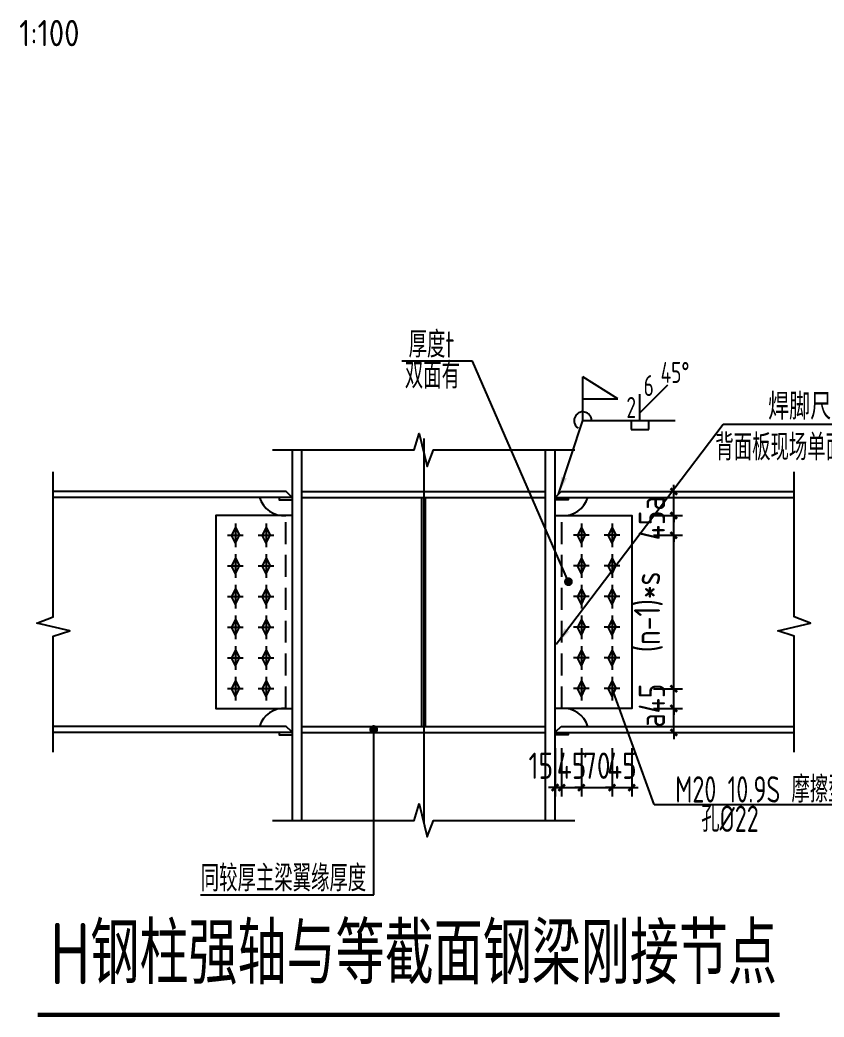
# Model space of a CAD drawing. Extents: x -89996 to 1006241, y -2176 to 440573.
# Drawn here: x 933040 to 942221, y 49230 to 60607 of the extents above; entities that cross this region are included whole.
import ezdxf
from ezdxf.enums import TextEntityAlignment as Align

# ---------------------------------------------------------------- set-up
doc = ezdxf.new("R2010")
doc.units = 0
doc.header["$LTSCALE"] = 1000
doc.header["$MEASUREMENT"] = 0
doc.linetypes.add('DASHED', pattern=[0.75, 0.5, -0.25])
for name, color, linetype in [('AXIS', 3, 'Continuous'), ('BOLT', 251, 'Continuous'), ('DIM', 146, 'Continuous'), ('GL', 150, 'Continuous'), ('NUM', 7, 'Continuous'), ('PUB_DIM', 3, 'Continuous'), ('PUB_TEXT', 7, 'Continuous'), ('PZ', 202, 'Continuous'), ('TEXT', 7, 'Continuous'), ('WELD', 7, 'Continuous'), ('引出线', 3, 'Continuous'), ('板件', 11, 'Continuous'), ('柱构件', 4, 'Continuous')]:
    doc.layers.add(name, color=color, linetype=linetype)
doc.styles.get("Standard").update_dxf_attribs({"font": 'gbenor.shx', "bigfont": 'gbcbig.shx'})
doc.styles.add('TSSD_Dimension', font='Tssdeng.shx', dxfattribs={"width": 0.8, "bigfont": 'hztxt.shx'})
doc.styles.add('TSSD_Label', font='tssdeng.shx', dxfattribs={"width": 0.7, "bigfont": 'hztxt.shx'})
doc.styles.add('TSSD_Norm', font='tssdeng.shx', dxfattribs={"bigfont": 'hztxt.shx'})
doc.dimstyles.new('TSSD_20_100', dxfattribs={"dimtxt": 300, "dimasz": 75, "dimexe": 100, "dimexo": 250, "dimgap": 100, "dimtad": 1, "dimdec": 0, "dimlfac": 0.2, "dimzin": 0, "dimdsep": 46, "dimtxsty": 'TSSD_Dimension', "dimblk": 'ARCHTICK', "dimcen": 0, "dimdle": 100, "dimclrt": 7, "dimadec": 0, "dimazin": 0, "dimtfac": 1, "dimtdec": 0, "dimtix": 1, "dimtmove": 2, "dimatfit": 3, "dimfxl": 0, "dimtolj": 1, "dimtzin": 0, "dimarcsym": 0})
doc.dimstyles.new('TSSD_LEADER_STYLE_200.0', dxfattribs={"dimtxt": 0.18, "dimasz": 200, "dimexe": 0.18, "dimexo": 0.0625, "dimgap": 0.09, "dimtad": 0, "dimtih": 1, "dimtoh": 1, "dimdec": 4, "dimzin": 0, "dimdsep": 46, "dimtxsty": 'Standard', "dimcen": 0.09, "dimadec": 0, "dimazin": 0, "dimtfac": 1, "dimtdec": 4, "dimtofl": 0, "dimtmove": 0, "dimatfit": 3, "dimfxl": 0, "dimtolj": 1, "dimtzin": 0, "dimarcsym": 0})

# ---------------------------------------------------------------- blocks, each defined once
blk = doc.blocks.new('_WELD002')
at = {"color": 0, "linetype": 'ByBlock'}
for p, q in [((0.5, 1), (0, 1)), ((0.5, 0), (0.5, 1)), ((0, 0), (0.5, 0))]:
    blk.add_line(p, q, dxfattribs=at)
blk = doc.blocks.new('_WELD008')
at = {"color": 0, "linetype": 'ByBlock'}
for p, q in [((0, 0.3), (1.061, 1.361)), ((0, 0), (0, 1))]:
    blk.add_line(p, q, dxfattribs=at)
for tag, p in [('C', (1.286, 1.416)), ('B', (0.288, 0.856)), ('A', (-0.303, -0.009))]:
    blk.add_attdef(tag, text='', height=0.8, dxfattribs=at).set_placement(p, align=Align.CENTER)
blk = doc.blocks.new('_WELD001')
at = {"linetype": 'ByBlock'}
h = blk.add_hatch(color=0, dxfattribs=at)
h.paths.add_polyline_path([(0.8, 0.5), (0, 1), (0, 0.5)], flags=16)
edge = h.paths.add_edge_path()
edge.add_line((0.8, 0.5), (0, 1))
edge.add_line((0, 0.5), (0.8, 0.5))
edge.add_line((0, 0), (0, 1))
at = {"color": 0, "linetype": 'ByBlock'}
for p, q in [((0, 0), (0, 1)), ((0.8, 0.5), (0, 1)), ((0, 0.5), (0.8, 0.5))]:
    blk.add_line(p, q, dxfattribs=at)
blk = doc.blocks.new('_ArchTick')
at = {"color": 0, "linetype": 'ByBlock', "const_width": 0.4}
blk.add_lwpolyline([(-0.5, -0.5), (0.5, 0.5)], dxfattribs=at)
blk = doc.blocks.new('*D1032')
at = {"layer": 'Defpoints', "color": 0, "transparency": 16777216}
for p in [(940025, 52752), (940505, 52752), (940025, 52477)]:
    blk.add_point(p, dxfattribs=at)
at = {"layer": 'DIM', "color": 0, "lineweight": -2, "transparency": 16777216}
for p, q in [((940505, 52752), (940505, 52827)), ((940275, 52752), (940605, 52752)), ((940505, 52477), (940505, 52752)), ((940275, 52477), (940605, 52477)), ((940505, 52477), (940505, 52402))]:
    blk.add_line(p, q, dxfattribs=at)
at = {"layer": 'DIM', "color": 0, "lineweight": -2, "transparency": 16777216, "xscale": 75, "yscale": 75, "zscale": 75}
for p, rotation in [((940505, 52752), 270), ((940505, 52477), 90)]:
    blk.add_blockref('_ArchTick', p, dxfattribs=dict(at, rotation=rotation))
at = {"layer": 'DIM', "color": 7, "transparency": 16777216, "insert": (940255, 52615), "char_height": 300, "attachment_point": 5, "rotation": 90, "style": 'TSSD_Dimension'}
blk.add_mtext('\\A1;a', dxfattribs=at)
blk = doc.blocks.new('*D1033')
at = {"layer": 'Defpoints', "color": 0, "transparency": 16777216}
for p in [(940025, 55227), (940505, 55227), (940025, 54952)]:
    blk.add_point(p, dxfattribs=at)
at = {"layer": 'DIM', "color": 0, "lineweight": -2, "transparency": 16777216}
for p, q in [((940505, 55227), (940505, 55302)), ((940275, 55227), (940605, 55227)), ((940505, 54952), (940505, 55227)), ((940275, 54952), (940605, 54952)), ((940505, 54952), (940505, 54877))]:
    blk.add_line(p, q, dxfattribs=at)
at = {"layer": 'DIM', "color": 0, "lineweight": -2, "transparency": 16777216, "xscale": 75, "yscale": 75, "zscale": 75}
for p, rotation in [((940505, 55227), 270), ((940505, 54952), 90)]:
    blk.add_blockref('_ArchTick', p, dxfattribs=dict(at, rotation=rotation))
at = {"layer": 'DIM', "color": 7, "transparency": 16777216, "insert": (940255, 55090), "char_height": 300, "attachment_point": 5, "rotation": 90, "style": 'TSSD_Dimension'}
blk.add_mtext('\\A1;a', dxfattribs=at)
blk = doc.blocks.new('*D1034')
at = {"layer": 'Defpoints', "color": 0, "transparency": 16777216}
for p in [(940025, 52977), (940505, 52977), (940025, 52752)]:
    blk.add_point(p, dxfattribs=at)
at = {"layer": 'DIM', "color": 0, "lineweight": -2, "transparency": 16777216}
for p, q in [((940505, 52977), (940505, 53052)), ((940275, 52977), (940605, 52977)), ((940505, 52752), (940505, 52977)), ((940275, 52752), (940605, 52752)), ((940505, 52752), (940505, 52677))]:
    blk.add_line(p, q, dxfattribs=at)
at = {"layer": 'DIM', "color": 0, "lineweight": -2, "transparency": 16777216, "xscale": 75, "yscale": 75, "zscale": 75}
for p, rotation in [((940505, 52977), 270), ((940505, 52752), 90)]:
    blk.add_blockref('_ArchTick', p, dxfattribs=dict(at, rotation=rotation))
at = {"layer": 'DIM', "color": 7, "transparency": 16777216, "insert": (940255, 52865), "char_height": 300, "attachment_point": 5, "rotation": 90, "style": 'TSSD_Dimension'}
blk.add_mtext('\\A1;45', dxfattribs=at)
blk = doc.blocks.new('*D1035')
at = {"layer": 'Defpoints', "color": 0, "transparency": 16777216}
for p in [(940025, 54952), (940505, 54952), (940025, 54727)]:
    blk.add_point(p, dxfattribs=at)
at = {"layer": 'DIM', "color": 0, "lineweight": -2, "transparency": 16777216}
for p, q in [((940275, 54952), (940605, 54952)), ((940505, 54952), (940505, 55027)), ((940505, 54727), (940505, 54952)), ((940275, 54727), (940605, 54727)), ((940505, 54727), (940505, 54652))]:
    blk.add_line(p, q, dxfattribs=at)
at = {"layer": 'DIM', "color": 0, "lineweight": -2, "transparency": 16777216, "xscale": 75, "yscale": 75, "zscale": 75}
for p, rotation in [((940505, 54952), 270), ((940505, 54727), 90)]:
    blk.add_blockref('_ArchTick', p, dxfattribs=dict(at, rotation=rotation))
at = {"layer": 'DIM', "color": 7, "transparency": 16777216, "insert": (940255, 54840), "char_height": 300, "attachment_point": 5, "rotation": 90, "style": 'TSSD_Dimension'}
blk.add_mtext('\\A1;45', dxfattribs=at)
blk = doc.blocks.new('*D1036')
at = {"layer": 'Defpoints', "color": 0, "transparency": 16777216}
for p in [(940025, 54727), (940505, 54727), (940025, 52977)]:
    blk.add_point(p, dxfattribs=at)
at = {"layer": 'DIM', "color": 0, "lineweight": -2, "transparency": 16777216}
for p, q in [((940275, 54727), (940605, 54727)), ((940505, 52877), (940505, 54827)), ((940275, 52977), (940605, 52977))]:
    blk.add_line(p, q, dxfattribs=at)
at = {"layer": 'DIM', "color": 0, "lineweight": -2, "transparency": 16777216, "xscale": 75, "yscale": 75, "zscale": 75}
for p, rotation in [((940505, 54727), 90), ((940505, 52977), 270)]:
    blk.add_blockref('_ArchTick', p, dxfattribs=dict(at, rotation=rotation))
at = {"layer": 'DIM', "color": 7, "transparency": 16777216, "insert": (940215, 53852), "char_height": 300, "attachment_point": 5, "rotation": 90, "style": 'TSSD_Dimension'}
blk.add_mtext('\\A1;(n-1)*s', dxfattribs=at)
blk = doc.blocks.new('*D1037')
at = {"layer": 'Defpoints', "color": 0, "transparency": 16777216}
for p in [(939150, 52547), (939225, 52547), (939225, 51848)]:
    blk.add_point(p, dxfattribs=at)
at = {"layer": 'DIM', "color": 0, "lineweight": -2, "transparency": 16777216}
for p, q in [((939150, 52297), (939150, 51748)), ((939225, 52297), (939225, 51748)), ((939150, 51848), (939075, 51848)), ((939150, 51848), (939225, 51848)), ((939225, 51848), (939300, 51848))]:
    blk.add_line(p, q, dxfattribs=at)
at = {"layer": 'DIM', "color": 0, "lineweight": -2, "transparency": 16777216, "xscale": 75, "yscale": 75, "zscale": 75}
blk.add_blockref('_ArchTick', (939150, 51848), dxfattribs=at)
at = {"layer": 'DIM', "color": 0, "lineweight": -2, "transparency": 16777216, "xscale": 75, "yscale": 75, "zscale": 75, "rotation": 180}
blk.add_blockref('_ArchTick', (939225, 51848), dxfattribs=at)
at = {"layer": 'DIM', "color": 7, "transparency": 16777216, "insert": (938987, 52098), "char_height": 300, "attachment_point": 5, "style": 'TSSD_Dimension'}
blk.add_mtext('\\A1;15', dxfattribs=at)
blk = doc.blocks.new('*D1038')
at = {"layer": 'Defpoints', "color": 0, "transparency": 16777216}
for p in [(939800, 52547), (940025, 52547), (940025, 51848)]:
    blk.add_point(p, dxfattribs=at)
at = {"layer": 'DIM', "color": 0, "lineweight": -2, "transparency": 16777216}
for p, q in [((939800, 52297), (939800, 51748)), ((940025, 52297), (940025, 51748)), ((939800, 51848), (939725, 51848)), ((939800, 51848), (940025, 51848)), ((940025, 51848), (940100, 51848))]:
    blk.add_line(p, q, dxfattribs=at)
at = {"layer": 'DIM', "color": 0, "lineweight": -2, "transparency": 16777216, "xscale": 75, "yscale": 75, "zscale": 75}
blk.add_blockref('_ArchTick', (939800, 51848), dxfattribs=at)
at = {"layer": 'DIM', "color": 0, "lineweight": -2, "transparency": 16777216, "xscale": 75, "yscale": 75, "zscale": 75, "rotation": 180}
blk.add_blockref('_ArchTick', (940025, 51848), dxfattribs=at)
at = {"layer": 'DIM', "color": 7, "transparency": 16777216, "insert": (939913, 52098), "char_height": 300, "attachment_point": 5, "style": 'TSSD_Dimension'}
blk.add_mtext('\\A1;45', dxfattribs=at)
blk = doc.blocks.new('*D1039')
at = {"layer": 'Defpoints', "color": 0, "transparency": 16777216}
for p in [(939225, 52547), (939450, 52547), (939450, 51848)]:
    blk.add_point(p, dxfattribs=at)
at = {"layer": 'DIM', "color": 0, "lineweight": -2, "transparency": 16777216}
for p, q in [((939225, 52297), (939225, 51748)), ((939450, 52297), (939450, 51748)), ((939225, 51848), (939150, 51848)), ((939225, 51848), (939450, 51848)), ((939450, 51848), (939525, 51848))]:
    blk.add_line(p, q, dxfattribs=at)
at = {"layer": 'DIM', "color": 0, "lineweight": -2, "transparency": 16777216, "xscale": 75, "yscale": 75, "zscale": 75}
blk.add_blockref('_ArchTick', (939225, 51848), dxfattribs=at)
at = {"layer": 'DIM', "color": 0, "lineweight": -2, "transparency": 16777216, "xscale": 75, "yscale": 75, "zscale": 75, "rotation": 180}
blk.add_blockref('_ArchTick', (939450, 51848), dxfattribs=at)
at = {"layer": 'DIM', "color": 7, "transparency": 16777216, "insert": (939338, 52098), "char_height": 300, "attachment_point": 5, "style": 'TSSD_Dimension'}
blk.add_mtext('\\A1;45', dxfattribs=at)
blk = doc.blocks.new('*D1040')
at = {"layer": 'Defpoints', "color": 0, "ltscale": 1000, "transparency": 16777216}
for p in [(939450, 52297), (939800, 52297), (939800, 51848)]:
    blk.add_point(p, dxfattribs=at)
at = {"layer": 'DIM', "color": 0, "lineweight": -2, "ltscale": 1000, "transparency": 16777216}
for p, q in [((939450, 52047), (939450, 51748)), ((939800, 52047), (939800, 51748)), ((939450, 51848), (939375, 51848)), ((939450, 51848), (939800, 51848)), ((939800, 51848), (939875, 51848))]:
    blk.add_line(p, q, dxfattribs=at)
at = {"layer": 'DIM', "color": 0, "lineweight": -2, "ltscale": 1000, "transparency": 16777216, "xscale": 75, "yscale": 75, "zscale": 75}
blk.add_blockref('_ArchTick', (939450, 51848), dxfattribs=at)
at = {"layer": 'DIM', "color": 0, "lineweight": -2, "ltscale": 1000, "transparency": 16777216, "xscale": 75, "yscale": 75, "zscale": 75, "rotation": 180}
blk.add_blockref('_ArchTick', (939800, 51848), dxfattribs=at)
at = {"layer": 'DIM', "color": 7, "ltscale": 1000, "transparency": 16777216, "insert": (939625, 52098), "char_height": 300, "attachment_point": 5, "style": 'TSSD_Dimension'}
blk.add_mtext('\\A1;70', dxfattribs=at)

msp = doc.modelspace()

# ---------------------------------------------------------------- hatches: boundary and pattern name
at = {"layer": 'BOLT'}
for points in [[(935500.32, 54817.32), (935455.32, 54727.32), (935500.32, 54637.32), (935545.32, 54727.32)], [(935850.32, 54817.32), (935805.32, 54727.32), (935850.32, 54637.32), (935895.32, 54727.32)], [(939450.32, 54817.32), (939495.32, 54727.32), (939450.32, 54637.32), (939405.32, 54727.32)], [(939800.32, 54817.32), (939845.32, 54727.32), (939800.32, 54637.32), (939755.32, 54727.32)], [(935500.32, 54467.32), (935455.32, 54377.32), (935500.32, 54287.32), (935545.32, 54377.32)], [(935850.32, 54467.32), (935805.32, 54377.32), (935850.32, 54287.32), (935895.32, 54377.32)], [(939450.32, 54467.32), (939495.32, 54377.32), (939450.32, 54287.32), (939405.32, 54377.32)], [(939800.32, 54467.32), (939845.32, 54377.32), (939800.32, 54287.32), (939755.32, 54377.32)], [(935500.32, 54117.32), (935455.32, 54027.32), (935500.32, 53937.32), (935545.32, 54027.32)], [(935850.32, 54117.32), (935805.32, 54027.32), (935850.32, 53937.32), (935895.32, 54027.32)], [(939450.32, 54117.32), (939495.32, 54027.32), (939450.32, 53937.32), (939405.32, 54027.32)], [(939800.32, 54117.32), (939845.32, 54027.32), (939800.32, 53937.32), (939755.32, 54027.32)], [(935500.32, 53767.32), (935455.32, 53677.32), (935500.32, 53587.32), (935545.32, 53677.32)], [(935850.32, 53767.32), (935805.32, 53677.32), (935850.32, 53587.32), (935895.32, 53677.32)], [(939450.32, 53767.32), (939495.32, 53677.32), (939450.32, 53587.32), (939405.32, 53677.32)], [(939800.32, 53767.32), (939845.32, 53677.32), (939800.32, 53587.32), (939755.32, 53677.32)], [(935500.32, 53417.32), (935455.32, 53327.32), (935500.32, 53237.32), (935545.32, 53327.32)], [(935850.32, 53417.32), (935805.32, 53327.32), (935850.32, 53237.32), (935895.32, 53327.32)], [(939450.32, 53417.32), (939495.32, 53327.32), (939450.32, 53237.32), (939405.32, 53327.32)], [(939800.32, 53417.32), (939845.32, 53327.32), (939800.32, 53237.32), (939755.32, 53327.32)], [(935500.32, 53067.32), (935455.32, 52977.32), (935500.32, 52887.32), (935545.32, 52977.32)], [(935850.32, 53067.32), (935805.32, 52977.32), (935850.32, 52887.32), (935895.32, 52977.32)], [(939450.32, 53067.32), (939495.32, 52977.32), (939450.32, 52887.32), (939405.32, 52977.32)], [(939800.32, 53067.32), (939845.32, 52977.32), (939800.32, 52887.32), (939755.32, 52977.32)]]:
    msp.add_hatch(color=256, dxfattribs=at).paths.add_polyline_path(points)

# ---------------------------------------------------------------- linework, layer by layer
at = {"layer": 'AXIS'}
msp.add_line((937650.32, 55830.76), (937650.32, 51446.21), dxfattribs=at)
at = {"layer": 'BOLT'}
for p, q in [((935500.32, 54862.32), (935500.32, 54592.32)), ((935850.32, 54862.32), (935850.32, 54592.32)), ((939450.32, 54862.32), (939450.32, 54592.32)), ((939800.32, 54862.32), (939800.32, 54592.32)), ((935410.32, 54727.32), (935590.32, 54727.32)), ((935500.32, 54817.32), (935455.32, 54727.32)), ((935500.32, 54637.32), (935455.32, 54727.32)), ((935500.32, 54817.32), (935545.32, 54727.32)), ((935500.32, 54637.32), (935545.32, 54727.32)), ((935760.32, 54727.32), (935940.32, 54727.32)), ((935850.32, 54817.32), (935805.32, 54727.32)), ((935850.32, 54637.32), (935805.32, 54727.32)), ((935850.32, 54817.32), (935895.32, 54727.32)), ((935850.32, 54637.32), (935895.32, 54727.32)), ((939540.32, 54727.32), (939360.32, 54727.32)), ((939450.32, 54817.32), (939405.32, 54727.32)), ((939450.32, 54637.32), (939405.32, 54727.32)), ((939450.32, 54817.32), (939495.32, 54727.32)), ((939450.32, 54637.32), (939495.32, 54727.32)), ((939890.32, 54727.32), (939710.32, 54727.32)), ((939800.32, 54817.32), (939755.32, 54727.32)), ((939800.32, 54637.32), (939755.32, 54727.32)), ((939800.32, 54817.32), (939845.32, 54727.32)), ((939800.32, 54637.32), (939845.32, 54727.32)), ((935500.32, 54512.32), (935500.32, 54242.32)), ((935850.32, 54512.32), (935850.32, 54242.32)), ((939450.32, 54512.32), (939450.32, 54242.32)), ((939800.32, 54512.32), (939800.32, 54242.32)), ((935500.32, 54467.32), (935455.32, 54377.32)), ((935500.32, 54467.32), (935545.32, 54377.32)), ((935850.32, 54467.32), (935805.32, 54377.32)), ((935850.32, 54467.32), (935895.32, 54377.32)), ((939450.32, 54467.32), (939405.32, 54377.32)), ((939450.32, 54467.32), (939495.32, 54377.32)), ((939800.32, 54467.32), (939755.32, 54377.32)), ((939800.32, 54467.32), (939845.32, 54377.32)), ((935410.32, 54377.32), (935590.32, 54377.32)), ((935500.32, 54287.32), (935455.32, 54377.32)), ((935500.32, 54287.32), (935545.32, 54377.32)), ((935760.32, 54377.32), (935940.32, 54377.32)), ((935850.32, 54287.32), (935805.32, 54377.32)), ((935850.32, 54287.32), (935895.32, 54377.32)), ((939540.32, 54377.32), (939360.32, 54377.32)), ((939450.32, 54287.32), (939405.32, 54377.32)), ((939450.32, 54287.32), (939495.32, 54377.32)), ((939890.32, 54377.32), (939710.32, 54377.32)), ((939800.32, 54287.32), (939755.32, 54377.32)), ((939800.32, 54287.32), (939845.32, 54377.32)), ((935500.32, 54162.32), (935500.32, 53892.32)), ((935850.32, 54162.32), (935850.32, 53892.32)), ((939450.32, 54162.32), (939450.32, 53892.32)), ((939800.32, 54162.32), (939800.32, 53892.32)), ((935500.32, 54117.32), (935455.32, 54027.32)), ((935500.32, 54117.32), (935545.32, 54027.32)), ((935850.32, 54117.32), (935805.32, 54027.32)), ((935850.32, 54117.32), (935895.32, 54027.32)), ((939450.32, 54117.32), (939405.32, 54027.32)), ((939450.32, 54117.32), (939495.32, 54027.32)), ((939800.32, 54117.32), (939755.32, 54027.32)), ((939800.32, 54117.32), (939845.32, 54027.32)), ((935410.32, 54027.32), (935590.32, 54027.32)), ((935500.32, 53937.32), (935455.32, 54027.32)), ((935500.32, 53937.32), (935545.32, 54027.32)), ((935760.32, 54027.32), (935940.32, 54027.32)), ((935850.32, 53937.32), (935805.32, 54027.32)), ((935850.32, 53937.32), (935895.32, 54027.32)), ((939540.32, 54027.32), (939360.32, 54027.32)), ((939450.32, 53937.32), (939405.32, 54027.32)), ((939450.32, 53937.32), (939495.32, 54027.32)), ((939890.32, 54027.32), (939710.32, 54027.32)), ((939800.32, 53937.32), (939755.32, 54027.32)), ((939800.32, 53937.32), (939845.32, 54027.32)), ((935500.32, 53812.32), (935500.32, 53542.32)), ((935850.32, 53812.32), (935850.32, 53542.32)), ((939450.32, 53812.32), (939450.32, 53542.32)), ((939800.32, 53812.32), (939800.32, 53542.32)), ((935500.32, 53767.32), (935455.32, 53677.32)), ((935500.32, 53767.32), (935545.32, 53677.32)), ((935850.32, 53767.32), (935805.32, 53677.32)), ((935850.32, 53767.32), (935895.32, 53677.32)), ((939450.32, 53767.32), (939405.32, 53677.32)), ((939450.32, 53767.32), (939495.32, 53677.32)), ((939800.32, 53767.32), (939755.32, 53677.32)), ((939800.32, 53767.32), (939845.32, 53677.32)), ((935410.32, 53677.32), (935590.32, 53677.32)), ((935500.32, 53587.32), (935455.32, 53677.32)), ((935500.32, 53587.32), (935545.32, 53677.32)), ((935760.32, 53677.32), (935940.32, 53677.32)), ((935850.32, 53587.32), (935805.32, 53677.32)), ((935850.32, 53587.32), (935895.32, 53677.32)), ((939540.32, 53677.32), (939360.32, 53677.32)), ((939450.32, 53587.32), (939405.32, 53677.32)), ((939450.32, 53587.32), (939495.32, 53677.32)), ((939890.32, 53677.32), (939710.32, 53677.32)), ((939800.32, 53587.32), (939755.32, 53677.32)), ((939800.32, 53587.32), (939845.32, 53677.32)), ((935500.32, 53417.32), (935455.32, 53327.32)), ((935500.32, 53462.32), (935500.32, 53192.32)), ((935500.32, 53417.32), (935545.32, 53327.32)), ((935850.32, 53417.32), (935805.32, 53327.32)), ((935850.32, 53462.32), (935850.32, 53192.32)), ((935850.32, 53417.32), (935895.32, 53327.32)), ((939450.32, 53417.32), (939405.32, 53327.32)), ((939450.32, 53462.32), (939450.32, 53192.32)), ((939450.32, 53417.32), (939495.32, 53327.32)), ((939800.32, 53417.32), (939755.32, 53327.32)), ((939800.32, 53462.32), (939800.32, 53192.32)), ((939800.32, 53417.32), (939845.32, 53327.32)), ((935410.32, 53327.32), (935590.32, 53327.32)), ((935500.32, 53237.32), (935455.32, 53327.32)), ((935500.32, 53237.32), (935545.32, 53327.32)), ((935760.32, 53327.32), (935940.32, 53327.32)), ((935850.32, 53237.32), (935805.32, 53327.32)), ((935850.32, 53237.32), (935895.32, 53327.32)), ((939540.32, 53327.32), (939360.32, 53327.32)), ((939450.32, 53237.32), (939405.32, 53327.32)), ((939450.32, 53237.32), (939495.32, 53327.32)), ((939890.32, 53327.32), (939710.32, 53327.32)), ((939800.32, 53237.32), (939755.32, 53327.32)), ((939800.32, 53237.32), (939845.32, 53327.32)), ((935500.32, 53067.32), (935455.32, 52977.32)), ((935500.32, 53112.32), (935500.32, 52842.32)), ((935500.32, 53067.32), (935545.32, 52977.32)), ((935850.32, 53067.32), (935805.32, 52977.32)), ((935850.32, 53112.32), (935850.32, 52842.32)), ((935850.32, 53067.32), (935895.32, 52977.32)), ((939450.32, 53067.32), (939405.32, 52977.32)), ((939450.32, 53112.32), (939450.32, 52842.32)), ((939450.32, 53067.32), (939495.32, 52977.32)), ((939800.32, 53067.32), (939755.32, 52977.32)), ((939800.32, 53112.32), (939800.32, 52842.32)), ((939800.32, 53067.32), (939845.32, 52977.32)), ((935410.32, 52977.32), (935590.32, 52977.32)), ((935500.32, 52887.32), (935455.32, 52977.32)), ((935500.32, 52887.32), (935545.32, 52977.32)), ((935760.32, 52977.32), (935940.32, 52977.32)), ((935850.32, 52887.32), (935805.32, 52977.32)), ((935850.32, 52887.32), (935895.32, 52977.32)), ((939540.32, 52977.32), (939360.32, 52977.32)), ((939450.32, 52887.32), (939405.32, 52977.32)), ((939450.32, 52887.32), (939495.32, 52977.32)), ((939890.32, 52977.32), (939710.32, 52977.32)), ((939800.32, 52887.32), (939755.32, 52977.32)), ((939800.32, 52887.32), (939845.32, 52977.32))]:
    msp.add_line(p, q, dxfattribs=at)
at = {"layer": 'GL'}
for p, q in [((936080.32, 55227.32), (933420.91, 55227.32)), ((936140.32, 55167.32), (936080.32, 55227.32)), ((939160.32, 55167.32), (939220.32, 55227.32)), ((939220.32, 55227.32), (941879.73, 55227.32)), ((936150.32, 55157.32), (933420.91, 55157.32)), ((936140.32, 55157.32), (936140.32, 55167.32)), ((939150.32, 55157.32), (941879.73, 55157.32)), ((939160.32, 55157.32), (939160.32, 55167.32)), ((936080.32, 52547.32), (933420.91, 52547.32)), ((936150.32, 52477.32), (933420.91, 52477.32)), ((936140.32, 52487.32), (936080.32, 52547.32)), ((936140.32, 52477.32), (936140.32, 52487.32)), ((939150.32, 52477.32), (941879.73, 52477.32)), ((939160.32, 52487.32), (939220.32, 52547.32)), ((939160.32, 52477.32), (939160.32, 52487.32)), ((939220.32, 52547.32), (941879.73, 52547.32))]:
    msp.add_line(p, q, dxfattribs=at)
at = {"layer": 'GL', "linetype": 'DASHED', "ltscale": 0.5}
for p, q in [((936075.32, 52752.32), (936075.32, 54952.32)), ((939225.32, 52752.32), (939225.32, 54952.32))]:
    msp.add_line(p, q, dxfattribs=at)
at = {"layer": 'GL'}
for centre, start, end in [((936055.95, 55245.56), 197.473053, 273.778814), ((939244.69, 55245.56), 266.221186, 342.526947), ((936055.95, 52459.08), 86.221186, 162.526947), ((939244.69, 52459.08), 17.473053, 93.778814)]:
    msp.add_arc(centre, 293.88, start, end, dxfattribs=at)
at = {"layer": 'NUM', "const_width": 50}
msp.add_lwpolyline([(933241.41, 49255.39), (941714.28, 49255.39)], dxfattribs=at)
at = {"layer": 'PUB_DIM'}
for points in [[(935925.32, 55700.68), (936150.32, 55700.68), (937539.32, 55700.68), (937599.32, 55888.18), (937688.06, 55513.65), (937761.32, 55700.68), (939150.32, 55700.68), (939375.32, 55700.68)], [(933420.91, 52252.32), (933420.91, 52477.32), (933420.91, 53576.68), (933608.41, 53636.68), (933233.88, 53725.42), (933420.91, 53798.68), (933420.91, 55227.32), (933420.91, 55452.32)], [(941879.73, 52252.32), (941879.73, 52477.32), (941879.73, 53576.68), (941692.23, 53636.68), (942066.76, 53725.42), (941879.73, 53798.68), (941879.73, 55227.32), (941879.73, 55452.32)], [(935925.32, 51473.96), (936150.32, 51473.96), (937539.32, 51473.96), (937599.32, 51661.46), (937688.06, 51286.93), (937761.32, 51473.96), (939150.32, 51473.96), (939375.32, 51473.96)]]:
    msp.add_lwpolyline(points, dxfattribs=at)
at = {"layer": 'PZ', "ltscale": 1000}
for p, q in [((936260.32, 55227.32), (939040.32, 55227.32)), ((936260.32, 55157.32), (939040.32, 55157.32)), ((937630.32, 52547.32), (937630.32, 55157.32)), ((937670.32, 52547.32), (937670.32, 55157.32)), ((936260.32, 52547.32), (939040.32, 52547.32)), ((936260.32, 52477.32), (939040.32, 52477.32))]:
    msp.add_line(p, q, dxfattribs=at)
for points in [[(936150.32, 54952.32), (935275.32, 54952.32), (935275.32, 52752.32), (936150.32, 52752.32)], [(939150.32, 54952.32), (940025.32, 54952.32), (940025.32, 52752.32), (939150.32, 52752.32)]]:
    msp.add_lwpolyline(points, close=True, dxfattribs=at)
at = {"layer": 'WELD'}
msp.add_line((939467.15, 56035.57), (940519.31, 56035.57), dxfattribs=at)
at = {"layer": 'WELD', "ltscale": 1000}
msp.add_line((941068.71, 55996.32), (943491.59, 55996.32), dxfattribs=at)
at = {"layer": 'WELD'}
msp.add_arc((939467.15, 56035.57), 100, 0, 237.630849, dxfattribs=at)
at = {"layer": '引出线', "ltscale": 1000}
for p, q in [((938205.78, 56713.99), (937398.38, 56713.99)), ((939302.23, 54197.7), (938205.78, 56713.99)), ((940282.86, 51654.14), (939800.32, 52977.32)), ((937079.02, 50625.49), (937079.02, 52511.37)), ((940282.86, 51654.14), (942926.77, 51654.14)), ((935100.05, 50625.49), (937079.02, 50625.49))]:
    msp.add_line(p, q, dxfattribs=at)
at = {"layer": '引出线', "ltscale": 1000, "const_width": 50}
for points in [[(939277.23, 54197.7, 1), (939327.23, 54197.7, 1)], [(937054.02, 52511.37, 1), (937104.02, 52511.37, 1)]]:
    msp.add_lwpolyline(points, format="xyb", close=True, dxfattribs=at)
at = {"layer": '板件'}
for points in [[(936150.32, 55157.32), (936000.32, 55157.32), (936000.32, 55132.32), (936150.32, 55132.32)], [(939150.32, 55157.32), (939300.32, 55157.32), (939300.32, 55132.32), (939150.32, 55132.32)], [(936150.32, 52477.32), (936000.32, 52477.32), (936000.32, 52452.32), (936150.32, 52452.32)], [(939150.32, 52477.32), (939300.32, 52477.32), (939300.32, 52452.32), (939150.32, 52452.32)]]:
    msp.add_lwpolyline(points, close=True, dxfattribs=at)
at = {"layer": '柱构件'}
for p, q in [((936150.32, 51473.96), (936150.32, 55700.68)), ((936260.32, 51473.96), (936260.32, 55700.68)), ((939040.32, 51473.96), (939040.32, 55700.68)), ((939150.32, 51473.96), (939150.32, 55700.68))]:
    msp.add_line(p, q, dxfattribs=at)

# ---------------------------------------------------------------- block references
at = {"layer": 'WELD'}
ref = msp.add_blockref('_WELD008', (940119.31, 56035.57), dxfattribs=dict(at, xscale=300, yscale=300, zscale=300))
ref.add_attrib('9', '6', dxfattribs={"height": 240, "style": 'TSSD_Label', "width": 0.7}).set_placement((940219.31, 56435.57), align=Align.MIDDLE_CENTER)
ref.add_attrib('2', '2', dxfattribs={"height": 240, "style": 'TSSD_Label', "width": 0.7}).set_placement((940019.31, 56185.57), align=Align.MIDDLE_CENTER)
ref.add_attrib('35%%d', '45%%d', dxfattribs={"height": 240, "style": 'TSSD_Label', "width": 0.7}).set_placement((940519.31, 56585.57), align=Align.MIDDLE_CENTER)
at = {"layer": 'WELD', "xscale": 500, "yscale": 500, "zscale": 500}
msp.add_blockref('_WELD001', (939467.15, 56035.57), dxfattribs=at)
at = {"layer": 'WELD', "xscale": 200, "yscale": 200, "zscale": 200, "rotation": 270}
msp.add_blockref('_WELD002', (940019.31, 56035.57), dxfattribs=at)

# ---------------------------------------------------------------- texts
at = {"layer": 'PUB_TEXT'}
msp.add_text('1:100', height=300, dxfattribs=at).set_placement((933030.76, 60307.16, -3.98))
at = {"layer": 'TEXT', "ltscale": 1000}
for s, style, width, p in [('厚度t', 'TSSD_Label', 0.7, (937477.58, 56753.97)), ('焊脚尺寸h\x8ef\x8f', 'TSSD_Norm', 0.8, (941582.54, 56046.32)), ('背面板现场单面坡口焊', 'TSSD_Label', 0.7, (940979.69, 55581.67)), ('同较厚主梁翼缘厚度', 'TSSD_Label', 0.7, (935103.89, 50663.86))]:
    msp.add_text(s, height=300, dxfattribs=dict(at, style=style, width=width)).set_placement(p)
at = {"layer": 'TEXT', "ltscale": 1000, "style": 'TSSD_Dimension', "width": 0.7}
for s, p in [('双面有', (937749.15, 56401.42)), ('M20 10.9S 摩擦型连接', (941710.47, 51677.82)), ('孔%%C22', (941146.73, 51343.17))]:
    msp.add_text(s, height=300, dxfattribs=at).set_placement(p, align=Align.CENTER)
at = {"layer": 'TEXT', "ltscale": 1000, "style": 'TSSD_Norm', "width": 0.8}
msp.add_text('H钢柱强轴与等截面钢梁刚接节点', height=700, dxfattribs=at).set_placement((933381.41, 49395.39), align=Align.BOTTOM_LEFT)

# ---------------------------------------------------------------- dimensions: what is measured, and where the dimension line sits
at = {"layer": 'DIM'}
for base, p1, p2, text, picture, middle in [((940504.91, 55227.32), (940025.32, 54952.32), (940025.32, 55227.32), 'a', '*D1033', (940254.91, 55089.82)), ((940504.91, 54952.32), (940025.32, 54727.32), (940025.32, 54952.32), '45', '*D1035', (940254.91, 54839.82)), ((940504.91, 54727.32), (940025.32, 52977.32), (940025.32, 54727.32), '(n-1)*s', '*D1036', (940214.52, 53852.32)), ((940504.91, 52977.32), (940025.32, 52752.32), (940025.32, 52977.32), '45', '*D1034', (940254.91, 52864.82)), ((940504.91, 52752.32), (940025.32, 52477.32), (940025.32, 52752.32), 'a', '*D1032', (940254.91, 52614.82))]:
    dim = msp.add_linear_dim(base=base, p1=p1, p2=p2, angle=90, text=text, dimstyle='TSSD_20_100', dxfattribs=at)
    dim.commit()
    dim.dimension.update_dxf_attribs({"geometry": picture, "text_midpoint": middle})
dim = msp.add_linear_dim(base=(939225.32, 51848.24), p1=(939150.32, 52547.32), p2=(939225.32, 52547.32), dimstyle='TSSD_20_100', dxfattribs=at)
dim.commit()
dim.dimension.update_dxf_attribs({"geometry": '*D1037', "text_midpoint": (938986.54, 52098.24), "dimtype": 128})
for base, p1, p2, picture, middle in [((939450.32, 51848.24), (939225.32, 52547.32), (939450.32, 52547.32), '*D1039', (939337.82, 52098.24)), ((940025.32, 51848.24), (939800.32, 52547.32), (940025.32, 52547.32), '*D1038', (939912.82, 52098.24))]:
    dim = msp.add_linear_dim(base=base, p1=p1, p2=p2, dimstyle='TSSD_20_100', dxfattribs=at)
    dim.commit()
    dim.dimension.update_dxf_attribs({"geometry": picture, "text_midpoint": middle})
at = {"layer": 'DIM', "ltscale": 1000}
dim = msp.add_linear_dim(base=(939800.32, 51848.24), p1=(939450.32, 52297.32), p2=(939800.32, 52297.32), dimstyle='TSSD_20_100', dxfattribs=at)
dim.commit()
dim.dimension.update_dxf_attribs({"geometry": '*D1040', "text_midpoint": (939625.32, 52098.24)})

# ---------------------------------------------------------------- leaders
at = {"layer": 'WELD', "ltscale": 1000}
msp.add_leader([(939163.5, 53486.43), (941068.71, 55996.32)], dimstyle='TSSD_LEADER_STYLE_200.0', dxfattribs=at)
at = {"layer": 'WELD'}
msp.add_leader([(939190.32, 55197.32), (939467.15, 56035.57)], dimstyle='TSSD_LEADER_STYLE_200.0', dxfattribs=at)

doc.saveas('drawing.dxf')
